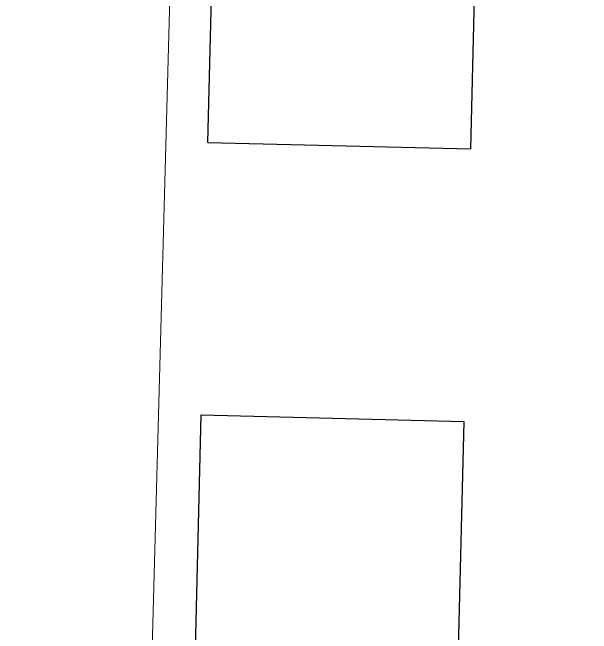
# Model space of a CAD drawing. Header units: millimetres. Extents: x 1418 to 1811, y 1796 to 1956.
# Drawn here: x 1520.927 to 1522.728, y 1839.606 to 1841.537 of the extents above; entities that cross this region are included whole.
import ezdxf

# ---------------------------------------------------------------- set-up
doc = ezdxf.new("R2010")
doc.units = ezdxf.units.MM
doc.layers.add('LAYER01', color=7, linetype='Continuous', lineweight=13)
doc.layers.add('VEGETAIS', color=3, linetype='Continuous')

msp = doc.modelspace()

# ---------------------------------------------------------------- linework, layer by layer
at = {"layer": 'LAYER01'}
msp.add_line((1522.7277, 1890.1433), (1520.9272, 1823.4673), dxfattribs=at)
at = {"layer": 'VEGETAIS'}
for p, q in [((1521.5347, 1841.1334), (1521.6315, 1845.1093)), ((1522.4478, 1845.0894), (1522.3511, 1841.1136)), ((1521.5347, 1841.1334), (1522.3511, 1841.1136)), ((1521.4065, 1835.8628), (1521.5141, 1840.2855)), ((1521.5141, 1840.2855), (1522.3304, 1840.2656)), ((1522.3304, 1840.2656), (1522.2228, 1835.8429))]:
    msp.add_line(p, q, dxfattribs=at)

doc.saveas('drawing.dxf')
